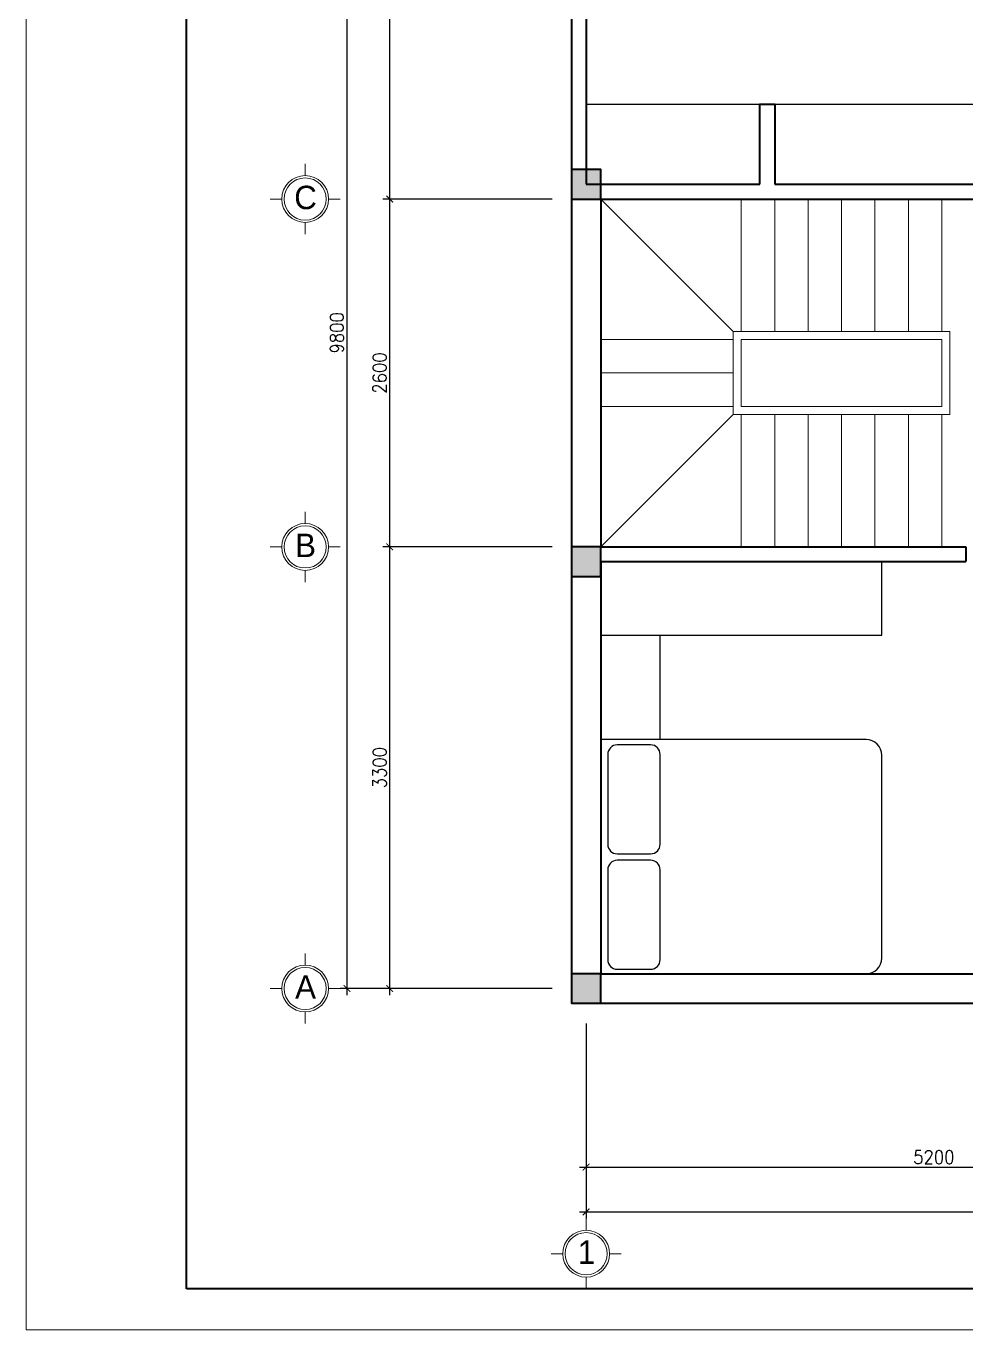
# Model space of a CAD drawing. Header units: millimetres. Extents: x -529782 to -142003, y -492574 to -273331.
# Drawn here: x -463400 to -456372, y -325617 to -315873 of the extents above; entities that cross this region are included whole.
import ezdxf
from ezdxf.enums import TextEntityAlignment as Align

# ---------------------------------------------------------------- set-up
doc = ezdxf.new("R2010")
doc.units = ezdxf.units.MM
doc.header["$LTSCALE"] = 500
doc.header["$MEASUREMENT"] = 0
doc.header["$PDMODE"] = 3
doc.linetypes.add('CENTER', pattern=[2, 1.25, -0.25, 0.25, -0.25])
doc.layers.get('0').update_dxf_attribs({"linetype": 'CONTINUOUS', "lineweight": 13})
doc.layers.get('Defpoints').update_dxf_attribs({"color": 255, "linetype": 'CONTINUOUS', "lineweight": 13})
for name, color, linetype, lineweight in [('1.cat 30', 30, 'CONTINUOUS', 35), ('1.cot', 2, 'CONTINUOUS', 35), ('2.thay 145', 145, 'CONTINUOUS', 18), ('3.manh 08', 8, 'CONTINUOUS', 9), ('4.dim 08', 8, 'CONTINUOUS', 13), ('7.tim 67', 67, 'CENTER', 9), ('9.text \xad white', 7, 'CONTINUOUS', 15), ('CA.dim 08', 251, 'CONTINUOUS', 13)]:
    doc.layers.add(name, color=color, linetype=linetype, lineweight=lineweight)
doc.layers.add('NTHT', color=5, linetype='CONTINUOUS')
doc.styles.add('CA.JSC1', font='')
doc.styles.get("Standard").update_dxf_attribs({"font": 'txt.shx', "width": 0.9})
doc.styles.get('CA.JSC1').set_extended_font_data('.VnAvantH')
doc.dimstyles.new('CA 50', dxfattribs={"dimscale": 0, "dimtxt": 100, "dimasz": 50, "dimexe": 50, "dimexo": 0, "dimgap": 25, "dimtad": 1, "dimdec": 0, "dimzin": 0, "dimdsep": 46, "dimtxsty": 'Standard', "dimblk": 'ARCHTICK', "dimcen": 0.09, "dimdle": 50, "dimclrd": 256, "dimclre": 256, "dimclrt": 7, "dimadec": 0, "dimazin": 0, "dimtfac": 1, "dimtdec": 0, "dimtix": 1, "dimtmove": 2, "dimatfit": 3, "dimldrblk": 'DOT', "dimfxl": 1, "dimtolj": 1, "dimtzin": 0, "dimarcsym": 0})

# ---------------------------------------------------------------- blocks, each defined once
blk = doc.blocks.new('_ArchTick')
at = {"color": 1, "linetype": 'ByBlock', "const_width": 0.150000081}
blk.add_lwpolyline([(-0.5000002699998731, -0.5000002699998731), (0.5000002699998731, 0.5000002699998731)], dxfattribs=at)
blk = doc.blocks.new('*D1926')
at = {"layer": '7.tim 67', "linetype": 'Continuous', "lineweight": -2, "transparency": 16777216}
for p, q in [((-459211.9635896764, -323327.6603554946), (-459211.9635896764, -324450.295499949)), ((-454011.9635896764, -323327.6603554946), (-454011.9635896764, -324450.295499949)), ((-459261.9635896764, -324400.295499949), (-453961.9635896764, -324400.295499949))]:
    blk.add_line(p, q, dxfattribs=at)
at = {"layer": 'Defpoints', "color": 0, "linetype": 'Continuous', "transparency": 16777216}
for p in [(-459211.9635896764, -323327.6603554946), (-454011.9635896764, -323327.6603554946), (-454011.9635896764, -324400.295499949)]:
    blk.add_point(p, dxfattribs=at)
at = {"layer": '7.tim 67', "linetype": 'Continuous', "lineweight": -2, "transparency": 16777216, "xscale": 50, "yscale": 50, "zscale": 50, "rotation": 180}
blk.add_blockref('_ArchTick', (-459211.9635896764, -324400.295499949), dxfattribs=at)
at = {"layer": '7.tim 67', "linetype": 'Continuous', "lineweight": -2, "transparency": 16777216, "xscale": 50, "yscale": 50, "zscale": 50}
blk.add_blockref('_ArchTick', (-454011.9635896764, -324400.295499949), dxfattribs=at)
at = {"layer": '7.tim 67', "color": 7, "linetype": 'Continuous', "transparency": 16777216, "insert": (-456611.9635896764, -324325.295499949), "char_height": 100, "attachment_point": 5}
blk.add_mtext('\\A1;5200', dxfattribs=at)
blk = doc.blocks.new('_DOT')
at = {"color": 1, "linetype": 'ByBlock'}
blk.add_line((-0.5, 0), (-1, 0), dxfattribs=at)
at = {"color": 1, "linetype": 'ByBlock', "const_width": 0.5}
blk.add_lwpolyline([(-0.25, 0, 1), (0.25, 0, 1)], format="xyb", close=True, dxfattribs=at)
blk = doc.blocks.new('*D1928')
at = {"layer": '7.tim 67', "linetype": 'Continuous', "lineweight": -2, "transparency": 16777216}
for p, q in [((-459466.0380423734, -319765.1568369382), (-460730.7940697453, -319765.1568369382)), ((-460680.7940697453, -323115.1568369382), (-460680.7940697453, -319715.1568369382)), ((-459466.0380423734, -323065.1568369382), (-460730.7940697453, -323065.1568369382))]:
    blk.add_line(p, q, dxfattribs=at)
at = {"layer": 'Defpoints', "color": 0, "linetype": 'Continuous', "transparency": 16777216}
for p in [(-460680.7940697453, -319765.1568369382), (-459466.0380423734, -319765.1568369382), (-459466.0380423734, -323065.1568369382)]:
    blk.add_point(p, dxfattribs=at)
at = {"layer": '7.tim 67', "linetype": 'Continuous', "lineweight": -2, "transparency": 16777216, "xscale": 50, "yscale": 50, "zscale": 50}
for p, rotation in [((-460680.7940697453, -319765.1568369382), 90), ((-460680.7940697453, -323065.1568369382), 270)]:
    blk.add_blockref('_ArchTick', p, dxfattribs=dict(at, rotation=rotation))
at = {"layer": '7.tim 67', "color": 7, "linetype": 'Continuous', "transparency": 16777216, "insert": (-460755.7940697452, -321415.1568369383), "char_height": 100, "attachment_point": 5, "rotation": 90}
blk.add_mtext('\\A1;3300', dxfattribs=at)
blk = doc.blocks.new('*D1929')
at = {"layer": '7.tim 67', "linetype": 'Continuous', "lineweight": -2, "transparency": 16777216}
for p, q in [((-459466.0380423734, -317165.1568369383), (-460730.7940697453, -317165.1568369383)), ((-460680.7940697453, -319815.1568369382), (-460680.7940697453, -317115.1568369383)), ((-459466.0380423734, -319765.1568369382), (-460730.7940697453, -319765.1568369382))]:
    blk.add_line(p, q, dxfattribs=at)
at = {"layer": 'Defpoints', "color": 0, "linetype": 'Continuous', "transparency": 16777216}
for p in [(-460680.7940697453, -317165.1568369383), (-459466.0380423734, -317165.1568369383), (-459466.0380423734, -319765.1568369382)]:
    blk.add_point(p, dxfattribs=at)
at = {"layer": '7.tim 67', "linetype": 'Continuous', "lineweight": -2, "transparency": 16777216, "xscale": 50, "yscale": 50, "zscale": 50}
for p, rotation in [((-460680.7940697453, -317165.1568369383), 90), ((-460680.7940697453, -319765.1568369382), 270)]:
    blk.add_blockref('_ArchTick', p, dxfattribs=dict(at, rotation=rotation))
at = {"layer": '7.tim 67', "color": 7, "linetype": 'Continuous', "transparency": 16777216, "insert": (-460755.7940697452, -318465.1568369383), "char_height": 100, "attachment_point": 5, "rotation": 90}
blk.add_mtext('\\A1;2600', dxfattribs=at)
blk = doc.blocks.new('*D1930')
at = {"layer": '7.tim 67', "linetype": 'Continuous', "lineweight": -2, "transparency": 16777216}
for p, q in [((-459466.0380423734, -313265.1568369382), (-460730.7940697453, -313265.1568369382)), ((-460680.7940697453, -317215.1568369383), (-460680.7940697453, -313215.1568369382)), ((-459466.0380423734, -317165.1568369383), (-460730.7940697453, -317165.1568369383))]:
    blk.add_line(p, q, dxfattribs=at)
at = {"layer": 'Defpoints', "color": 0, "linetype": 'Continuous', "transparency": 16777216}
for p in [(-460680.7940697453, -313265.1568369382), (-459466.0380423734, -313265.1568369382), (-459466.0380423734, -317165.1568369383)]:
    blk.add_point(p, dxfattribs=at)
at = {"layer": '7.tim 67', "linetype": 'Continuous', "lineweight": -2, "transparency": 16777216, "xscale": 50, "yscale": 50, "zscale": 50}
for p, rotation in [((-460680.7940697453, -313265.1568369382), 90), ((-460680.7940697453, -317165.1568369383), 270)]:
    blk.add_blockref('_ArchTick', p, dxfattribs=dict(at, rotation=rotation))
at = {"layer": '7.tim 67', "color": 7, "linetype": 'Continuous', "transparency": 16777216, "insert": (-460755.7940697452, -315215.1568369383), "char_height": 100, "attachment_point": 5, "rotation": 90}
blk.add_mtext('\\A1;3900', dxfattribs=at)
blk = doc.blocks.new('*D1924')
at = {"layer": 'CA.dim 08', "lineweight": -2, "transparency": 16777216}
for p, q in [((-460098.4160560594, -313265.1568369382), (-461050.1293542357, -313265.1568369382)), ((-461000.1293542357, -313215.1568369382), (-461000.1293542357, -323115.1568369382)), ((-460098.4160560594, -323065.1568369382), (-461050.1293542357, -323065.1568369382))]:
    blk.add_line(p, q, dxfattribs=at)
at = {"layer": 'Defpoints', "color": 0, "transparency": 16777216}
for p in [(-460098.4160560594, -313265.1568369382), (-461000.1293542357, -323065.1568369382), (-460098.4160560594, -323065.1568369382)]:
    blk.add_point(p, dxfattribs=at)
at = {"layer": 'CA.dim 08', "lineweight": -2, "transparency": 16777216, "xscale": 50, "yscale": 50, "zscale": 50}
for p, rotation in [((-461000.1293542357, -313265.1568369382), 90), ((-461000.1293542357, -323065.1568369382), 270)]:
    blk.add_blockref('_ArchTick', p, dxfattribs=dict(at, rotation=rotation))
at = {"layer": 'CA.dim 08', "color": 7, "transparency": 16777216, "insert": (-461075.1293542356, -318165.1568369383), "char_height": 100, "attachment_point": 5, "rotation": 90}
blk.add_mtext('\\A1;9800', dxfattribs=at)
blk = doc.blocks.new('*D1925')
at = {"layer": 'CA.dim 08', "lineweight": -2, "transparency": 16777216}
for p, q in [((-459211.9635896764, -323327.6603554946), (-459211.9635896764, -324784.9806827737)), ((-448311.9635896764, -323327.6603554946), (-448311.9635896764, -324784.9806827737)), ((-459261.9635896764, -324734.9806827737), (-448261.9635896764, -324734.9806827737))]:
    blk.add_line(p, q, dxfattribs=at)
at = {"layer": 'Defpoints', "color": 0, "transparency": 16777216}
for p in [(-459211.9635896764, -323327.6603554946), (-448311.9635896764, -323327.6603554946), (-448311.9635896764, -324734.9806827737)]:
    blk.add_point(p, dxfattribs=at)
at = {"layer": 'CA.dim 08', "lineweight": -2, "transparency": 16777216, "xscale": 50, "yscale": 50, "zscale": 50, "rotation": 180}
blk.add_blockref('_ArchTick', (-459211.9635896764, -324734.9806827737), dxfattribs=at)
at = {"layer": 'CA.dim 08', "lineweight": -2, "transparency": 16777216, "xscale": 50, "yscale": 50, "zscale": 50}
blk.add_blockref('_ArchTick', (-448311.9635896764, -324734.9806827737), dxfattribs=at)
at = {"layer": 'CA.dim 08', "color": 7, "transparency": 16777216, "insert": (-454261.9635896763, -324659.9806827737), "char_height": 100, "attachment_point": 5}
blk.add_mtext('\\A1;10900', dxfattribs=at)
blk = doc.blocks.new('A$C41BA5761')
at = {"layer": '2.thay 145'}
blk.add_lwpolyline([(839.9994073519047, 524.9998310285737, -3898660.642287513), (839.9994073521084, 525.0001542164828, 1.154242490888426e-06), (839.9994073524431, 524.9999926225864, 1.154242490888426e-06)], format="xyb", dxfattribs=at)
at = {"layer": '3.manh 08'}
for p, q in [((524.9994049160159, 1050.000159478077), (524.9994049160159, 875.0001713204256)), ((174.9994048396911, 525.0001523148676), (-0.000583361616008915, 525.0001523148676)), ((874.9994049923262, 525.0001523148676), (1049.999393193633, 525.0001523148676)), ((524.9994049160159, 0.0001831847475841641), (524.9994049160159, 175.000171342399))]:
    blk.add_line(p, q, dxfattribs=at)
blk.add_arc((524.9994049160159, 525.0001713313977), 349.9999999890093, 359.9999968883953, 359.9999381014106, dxfattribs=at)
blk = doc.blocks.new('khung co loan')
at = {"layer": '1.cat 30'}
blk.add_lwpolyline([(1158.281703106128, -14553.47590842255), (1158.281703106128, -303.4759079545038), (20658.28170374641, -303.4759079545038), (20658.28170374641, -14553.47590842255)], close=True, dxfattribs=at)
at = {"layer": '3.manh 08'}
blk.add_lwpolyline([(0, -14850.00000048772), (21000.00000000023, -14850.00000048772), (21000.00000000023, -4.877219907939434e-07), (0, -4.877219907939434e-07)], close=True, dxfattribs=at)

msp = doc.modelspace()

# ---------------------------------------------------------------- hatches: boundary and pattern name
at = {"layer": '1.cot'}
for points in [[(-459101.9635896762, -316945.1568369383), (-459321.9635896762, -316945.1568369383), (-459321.9635896762, -317165.1568369383), (-459101.9635896762, -317165.1568369383)], [(-459101.9635896764, -319765.1568369382), (-459321.9635896764, -319765.1568369382), (-459321.9635896764, -319985.1568369382), (-459101.9635896764, -319985.1568369382)], [(-459101.9635896764, -322955.1568369382), (-459321.9635896764, -322955.1568369382), (-459321.9635896764, -323175.1568369382), (-459101.9635896764, -323175.1568369382)]]:
    msp.add_hatch(color=256, dxfattribs=at).paths.add_polyline_path(points)

# ---------------------------------------------------------------- linework, layer by layer
at = {"layer": '1.cat 30'}
for p, q in [((-459211.9635896764, -317055.1568369383), (-457911.9635896763, -317055.1568369383)), ((-457801.9635896764, -317055.1568369383), (-455141.9635896764, -317055.1568369382)), ((-459101.9635896764, -317165.1568369383), (-455141.9635896764, -317165.1568369383)), ((-459101.9635896764, -319765.1568369383), (-456371.9635896764, -319765.1568369382)), ((-456371.9635896764, -319765.1568369382), (-456371.9635896764, -319875.1568369381)), ((-459101.9635896764, -319875.1568369383), (-456371.9635896764, -319875.1568369382))]:
    msp.add_line(p, q, dxfattribs=at)
for points in [[(-457156.9635896764, -313155.1568369382), (-458211.9635896763, -313155.1568369382), (-458211.9635896763, -313155.1568369382), (-459321.9635896764, -313155.1568369382), (-459321.9635896764, -323175.1568369382), (-448201.9635896764, -323175.1568369382), (-448201.9635896764, -322420.1568369382)], [(-459211.9635896764, -315685.1568369382), (-459211.9635896764, -317055.1568369383)], [(-457911.9635896763, -317055.1568369382), (-457911.9635896763, -316455.1568369383), (-457801.9635896764, -316455.1568369383), (-457801.9635896764, -317055.1568369382)], [(-459101.9635896764, -317165.1568369383), (-459101.9635896764, -319765.1568369383)], [(-459101.9635896764, -319875.1568369383), (-459101.9635896764, -322955.1568369382), (-454121.9635896764, -322955.1568369382)]]:
    msp.add_lwpolyline(points, dxfattribs=at)
at = {"layer": '1.cot'}
for points in [[(-459321.9635896762, -317165.1568369383), (-459101.9635896762, -317165.1568369383), (-459101.9635896762, -316945.1568369383), (-459321.9635896762, -316945.1568369383)], [(-459321.9635896764, -319985.1568369382), (-459101.9635896764, -319985.1568369382), (-459101.9635896764, -319765.1568369382), (-459321.9635896764, -319765.1568369382)], [(-459321.9635896764, -323175.1568369382), (-459101.9635896764, -323175.1568369382), (-459101.9635896764, -322955.1568369382), (-459321.9635896764, -322955.1568369382)]]:
    msp.add_lwpolyline(points, close=True, dxfattribs=at)
at = {"layer": '4.dim 08'}
for p, q in [((-459321.9635896764, -323175.1568369382), (-459321.9635896764, -313155.1568369382)), ((-458111.9635896764, -318155.1568369382), (-459101.9635896764, -317165.1568369382)), ((-458051.9635896764, -318155.1568369382), (-458051.9635896764, -317165.1568369382)), ((-457801.9635896764, -318155.1568369382), (-457801.9635896764, -317165.1568369382)), ((-457551.9635896764, -318155.1568369382), (-457551.9635896764, -317165.1568369382)), ((-457301.9635896764, -318155.1568369382), (-457301.9635896764, -317165.1568369382)), ((-457051.9635896764, -318155.1568369382), (-457051.9635896764, -317165.1568369382)), ((-456801.9635896764, -318155.1568369382), (-456801.9635896764, -317165.1568369382)), ((-456551.9635896763, -318155.1568369382), (-456551.9635896764, -317165.1568369382)), ((-458111.9635896764, -318215.1568369382), (-459101.9635896764, -318215.1568369382)), ((-458051.9635896764, -318215.1568369382), (-456551.9635896763, -318215.1568369382)), ((-458111.9635896764, -318465.1568369382), (-459101.9635896764, -318465.1568369382)), ((-458111.9635896764, -318715.1568369382), (-459101.9635896764, -318715.1568369382)), ((-458051.9635896764, -318715.1568369382), (-456551.9635896764, -318715.1568369382)), ((-458111.9635896764, -318775.1568369382), (-459101.9635896764, -319765.1568369382)), ((-458051.9635896764, -319765.1568369382), (-458051.9635896764, -318775.1568369382)), ((-457801.9635896764, -319765.1568369382), (-457801.9635896764, -318775.1568369382)), ((-457551.9635896764, -319765.1568369382), (-457551.9635896764, -318775.1568369382)), ((-457301.9635896764, -319765.1568369382), (-457301.9635896764, -318775.1568369382)), ((-457051.9635896764, -319765.1568369382), (-457051.9635896764, -318775.1568369382)), ((-456801.9635896764, -319765.1568369382), (-456801.9635896764, -318775.1568369382)), ((-456551.9635896764, -319765.1568369382), (-456551.9635896764, -318775.1568369382)), ((-459321.9635896764, -319765.1568369382), (-459101.9635896764, -319765.1568369383))]:
    msp.add_line(p, q, dxfattribs=at)
at = {"layer": 'CA.dim 08'}
for points in [[(-458111.9635896764, -318155.1568369382), (-456491.9635896764, -318155.1568369382), (-456491.9635896764, -318775.1568369382), (-458111.9635896764, -318775.1568369382)], [(-458051.9635896764, -318215.1568369382), (-456551.9635896764, -318215.1568369382), (-456551.9635896764, -318715.1568369382), (-458051.9635896764, -318715.1568369382)]]:
    msp.add_lwpolyline(points, close=True, dxfattribs=at)
at = {"layer": 'NTHT'}
for p, q in [((-459211.9635896764, -316455.1568369383), (-457911.9635896763, -316455.1568369383)), ((-457801.9635896764, -316455.1568369383), (-455701.963589654, -316455.1568369382)), ((-457001.963589654, -320425.1568369383), (-457001.9635896541, -319875.1568369382)), ((-459101.9635896764, -320425.1568369383), (-457001.963589654, -320425.1568369383)), ((-458658.4563876322, -321205.1568369158), (-458658.4563876322, -320425.1568369383)), ((-457118.6302563219, -321205.1568369158), (-459101.9635896764, -321205.1568369158)), ((-459101.9635896764, -321205.1568369158), (-459101.9635896764, -322955.1568369382)), ((-458729.4432900592, -321244.8055047207), (-458979.2630237422, -321244.8055047207)), ((-459050.2499261691, -321315.7924071514), (-459050.2499261691, -321987.7189473548)), ((-458658.4563876322, -321987.7189473548), (-458658.4563876322, -321315.7924071514)), ((-457001.963589654, -322838.4901702665), (-457001.963589654, -321321.8235035875)), ((-458979.2630237422, -322058.705849778), (-458729.4432900592, -322058.705849778)), ((-458729.4432900592, -322107.2146911435), (-458979.2630237422, -322107.2146911435)), ((-459050.2499261691, -322178.2015935667), (-459050.2499261691, -322850.1281337701)), ((-458658.4563876322, -322850.1281337701), (-458658.4563876322, -322178.2015935667)), ((-458979.2630237422, -322921.1150362008), (-458729.4432900592, -322921.1150362008)), ((-459101.9635896764, -322955.1568369382), (-457118.6302563219, -322955.1568369382))]:
    msp.add_line(p, q, dxfattribs=at)
for centre, radius, start, end in [((-458979.2630237422, -321315.7924071514), 70.98690242850137, 90, 180), ((-458729.4432900592, -321315.7924071514), 70.98690242852808, 0, 90), ((-457118.6302563219, -321321.8235035875), 116.6666666678871, 0, 90), ((-458979.2630237422, -321987.7189473548), 70.98690242849898, 180, 270), ((-458729.4432900592, -321987.7189473548), 70.98690242852558, 270, 0), ((-458979.2630237422, -322178.2015935667), 70.98690242850353, 90, 180), ((-458729.4432900592, -322178.2015935667), 70.9869024285299, 0, 90), ((-458979.2630237422, -322850.1281337701), 70.98690242850353, 180, 270), ((-458729.4432900592, -322850.1281337701), 70.9869024285299, 270, 0), ((-457118.6302563219, -322838.4901702665), 116.6666666678871, 270, 0)]:
    msp.add_arc(centre, radius, start, end, dxfattribs=at)

# ---------------------------------------------------------------- block references
at = {"layer": '2.thay 145'}
for name, p, xscale, yscale, zscale in [('khung co loan', (-463399.6339418958, -310248.0464436034), 1.034937242569868, 1.034937242628075, 1.034937242583367), ('A$C41BA5761', (-461575.1290508325, -317427.6569130957), 0.5, 0.5, 0.5), ('A$C41BA5761', (-461575.1290508325, -320027.6569130957), 0.5, 0.5, 0.5), ('A$C41BA5761', (-461575.1290508325, -323327.6569130957), 0.5, 0.5, 0.5), ('A$C41BA5761', (-459474.4632921343, -325309.9807625127), 0.5, 0.5, 0.5)]:
    msp.add_blockref(name, p, dxfattribs=dict(at, xscale=xscale, yscale=yscale, zscale=zscale))

# ---------------------------------------------------------------- texts
at = {"layer": '9.text \xad white', "style": 'CA.JSC1'}
for s, p in [('c', (-461309.8790318519, -317153.4068912158)), ('b', (-461309.8790318519, -319753.4068912157)), ('a', (-461309.8790318519, -323053.4068912157)), ('1', (-459209.2132731538, -325035.7307406327))]:
    msp.add_text(s, height=174.9999882000658, dxfattribs=at).set_placement(p, align=Align.MIDDLE)

# ---------------------------------------------------------------- dimensions: what is measured, and where the dimension line sits
at = {"layer": '7.tim 67', "color": 9, "linetype": 'Continuous'}
for base, p1, p2, picture, middle in [((-460680.7940697453, -313265.1568369382), (-459466.0380423734, -317165.1568369383), (-459466.0380423734, -313265.1568369382), '*D1930', (-460755.7940697452, -315215.1568369383)), ((-460680.7940697453, -317165.1568369383), (-459466.0380423734, -319765.1568369382), (-459466.0380423734, -317165.1568369383), '*D1929', (-460755.7940697452, -318465.1568369383)), ((-460680.7940697453, -319765.1568369382), (-459466.0380423734, -323065.1568369382), (-459466.0380423734, -319765.1568369382), '*D1928', (-460755.7940697452, -321415.1568369383))]:
    dim = msp.add_linear_dim(base=base, p1=p1, p2=p2, angle=90, dimstyle='CA 50', override={"dimscale": 1}, dxfattribs=at)
    dim.commit()
    dim.dimension.update_dxf_attribs({"geometry": picture, "text_midpoint": middle})
dim = msp.add_linear_dim(base=(-454011.9635896764, -324400.295499949), p1=(-459211.9635896764, -323327.6603554946), p2=(-454011.9635896764, -323327.6603554946), dimstyle='CA 50', override={"dimscale": 1}, dxfattribs=at)
dim.commit()
dim.dimension.update_dxf_attribs({"geometry": '*D1926', "text_midpoint": (-456611.9635896764, -324325.295499949)})
at = {"layer": 'CA.dim 08'}
dim = msp.add_linear_dim(base=(-461000.1293542357, -323065.1568369382), p1=(-460098.4160560594, -313265.1568369382), p2=(-460098.4160560594, -323065.1568369382), angle=90, dimstyle='CA 50', override={"dimscale": 1, "dimfxl": 0}, dxfattribs=at)
dim.commit()
dim.dimension.update_dxf_attribs({"geometry": '*D1924', "text_midpoint": (-461075.1293542356, -318165.1568369383)})
dim = msp.add_linear_dim(base=(-448311.9635896764, -324734.9806827737), p1=(-459211.9635896764, -323327.6603554946), p2=(-448311.9635896764, -323327.6603554946), dimstyle='CA 50', override={"dimscale": 1, "dimfxl": 0}, dxfattribs=at)
dim.commit()
dim.dimension.update_dxf_attribs({"geometry": '*D1925', "text_midpoint": (-454261.9635896763, -324659.9806827737), "dimtype": 160})

doc.saveas('drawing.dxf')
